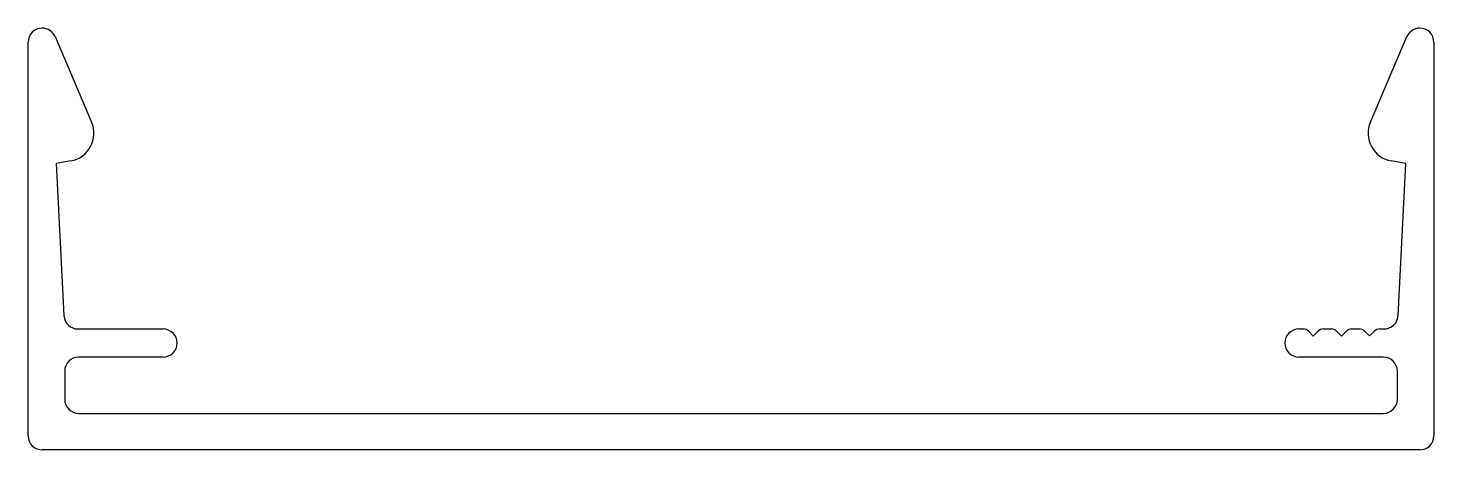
# Model space of a CAD drawing. Extents: x -21.9 to 28.1, y 14.2 to 29.2.
import ezdxf

# ---------------------------------------------------------------- set-up
doc = ezdxf.new("R2010")
doc.units = 0
doc.layers.get('0').update_dxf_attribs({"linetype": 'CONTINUOUS'})

msp = doc.modelspace()

# ---------------------------------------------------------------- linework, layer by layer
for p, q in [((-21.912, 14.707), (-21.912, 28.707)), ((-20.952, 28.904), (-19.652, 25.86)), ((25.828, 25.86), (27.128, 28.904)), ((28.088, 28.707), (28.088, 14.707)), ((-20.39, 24.484), (-20.912, 24.387)), ((-20.912, 24.387), (-20.636, 18.982)), ((27.088, 24.387), (26.566, 24.484)), ((26.812, 18.982), (27.088, 24.387)), ((-20.137, 18.507), (-17.112, 18.507)), ((23.288, 18.507), (23.447, 18.507)), ((24.154, 18.507), (24.447, 18.507)), ((25.154, 18.507), (25.447, 18.507)), ((26.165, 18.507), (26.313, 18.507)), ((23.625, 18.433), (23.8, 18.257)), ((23.8, 18.257), (23.977, 18.434)), ((24.624, 18.434), (24.8, 18.257)), ((24.8, 18.257), (24.977, 18.434)), ((25.623, 18.434), (25.8, 18.258)), ((25.8, 18.258), (25.977, 18.434)), ((-17.112, 17.507), (-20.112, 17.507)), ((26.288, 17.507), (23.288, 17.507)), ((-20.612, 17.007), (-20.612, 16.007)), ((26.788, 16.007), (26.788, 17.007)), ((-20.112, 15.507), (26.288, 15.507)), ((27.588, 14.207), (-21.412, 14.207))]:
    msp.add_line(p, q)
for centre, radius, start, end in [((-21.412, 28.707), 0.5, 90, 180), ((-21.412, 28.707), 0.5, 23.1256, 90), ((27.588, 28.707), 0.5, 90, 156.8744), ((27.588, 28.707), 0.5, 0, 90), ((-20.572, 25.467), 1, 280.4952, 23.1256), ((26.748, 25.467), 1, 156.8744, 259.5048), ((-20.137, 19.007), 0.5, 182.9207, 270), ((-17.112, 18.007), 0.5, 0, 90), ((23.288, 18.007), 0.5, 90, 180), ((23.445, 18.254), 0.253, 44.866, 89.5899), ((24.154, 18.257), 0.25, 90.0154, 135.0154), ((24.447, 18.257), 0.25, 45.0154, 90.0154), ((25.154, 18.257), 0.25, 90.0154, 135.0154), ((25.447, 18.257), 0.25, 45.0154, 90.0154), ((26.154, 18.258), 0.25, 87.5419, 135.0154), ((26.313, 19.007), 0.5, 270, 357.0793), ((-17.112, 18.007), 0.5, 270, 0), ((23.288, 18.007), 0.5, 180, 270), ((-20.112, 17.007), 0.5, 90, 180), ((26.288, 17.007), 0.5, 0, 90), ((-20.112, 16.007), 0.5, 180, 270), ((26.288, 16.007), 0.5, 270, 0), ((-21.412, 14.707), 0.5, 180, 270), ((27.588, 14.707), 0.5, 270, 0)]:
    msp.add_arc(centre, radius, start, end)

doc.saveas('drawing.dxf')
